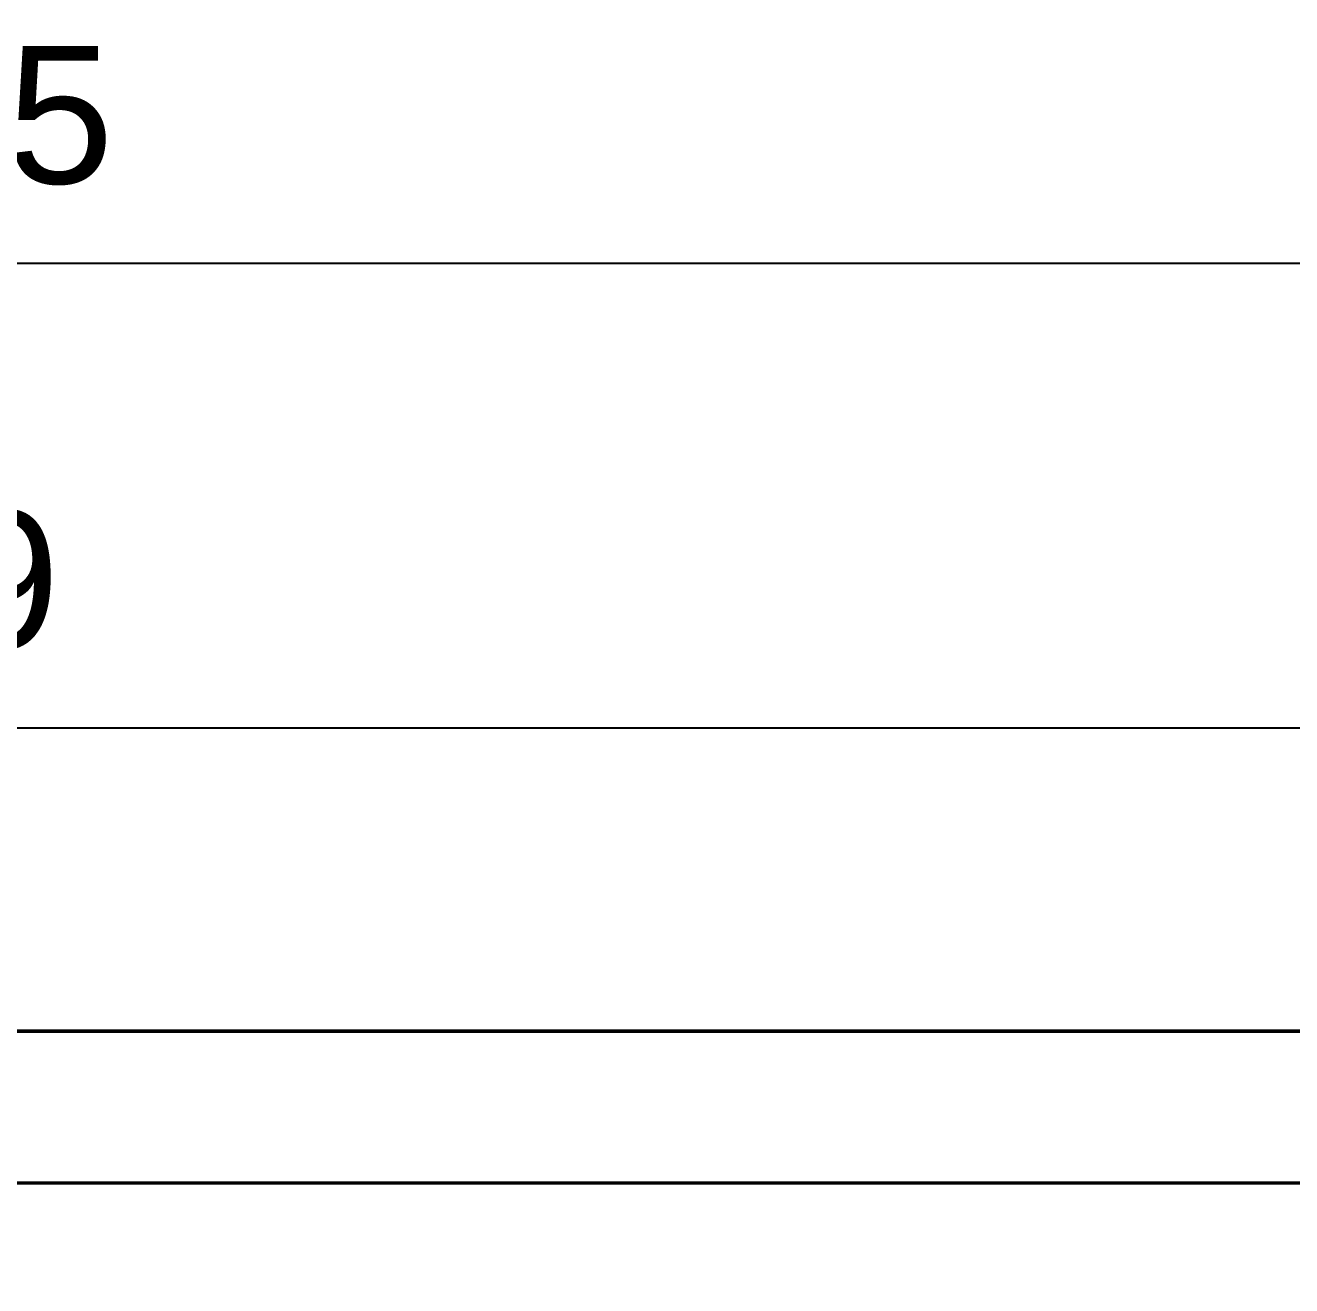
# Model space of a CAD drawing. Header units: millimetres. Extents: x 37 to 395, y 164 to 266.
# Drawn here: x 324.62 to 347.62, y 236.23 to 259.12 of the extents above; entities that cross this region are included whole.
import ezdxf

# ---------------------------------------------------------------- set-up
doc = ezdxf.new("R2010")
doc.units = ezdxf.units.MM
doc.header["$LTSCALE"] = 0.75
doc.layers.add('Visible', color=7, linetype='Continuous', lineweight=50)
doc.layers.add('尺寸标注', color=3, linetype='Continuous', lineweight=25)
doc.styles.get("Standard").update_dxf_attribs({"font": 'arial.ttf'})
doc.dimstyles.new('Dim-ISO-25', dxfattribs={"dimtxt": 3.5, "dimasz": 3.5, "dimexe": 2.1, "dimexo": 2.1, "dimgap": 1.4, "dimtad": 1, "dimzin": 12, "dimdsep": 46, "dimtxsty": 'Standard', "dimcen": 0, "dimazin": 3, "dimtp": 0.1, "dimtm": 0.1, "dimtfac": 0.714286, "dimtmove": 0, "dimatfit": 3, "dimfxl": 1, "dimtzin": 12, "dimarcsym": 0})

# ---------------------------------------------------------------- blocks, each defined once
blk = doc.blocks.new('*D14')
at = {"layer": 'Defpoints', "color": 0, "transparency": 16777216}
for p in [(358.791, 246.361), (284.911, 233.345), (358.791, 233.288)]:
    blk.add_point(p, dxfattribs=at)
at = {"layer": '尺寸标注', "color": 0, "lineweight": -2, "transparency": 16777216}
for p, q in [((284.911, 235.445), (284.911, 248.461)), ((358.791, 235.388), (358.791, 248.461)), ((288.411, 246.361), (355.291, 246.361))]:
    blk.add_line(p, q, dxfattribs=at)
at = {"layer": '尺寸标注', "color": 0, "transparency": 16777216}
for points in [[(288.411, 246.945), (288.411, 245.778), (284.911, 246.361)], [(355.291, 246.945), (355.291, 245.778), (358.791, 246.361)]]:
    blk.add_solid(points, dxfattribs=at)
at = {"layer": '尺寸标注', "color": 0, "transparency": 16777216, "insert": (321.851, 249.039), "char_height": 2.5, "attachment_point": 5}
blk.add_mtext('73.9', dxfattribs=at)
blk = doc.blocks.new('*D15')
at = {"layer": 'Defpoints', "color": 0, "transparency": 16777216}
for p in [(363.584, 254.801), (280.137, 236.595), (363.584, 236.595)]:
    blk.add_point(p, dxfattribs=at)
at = {"layer": '尺寸标注', "color": 0, "lineweight": -2, "transparency": 16777216}
for p, q in [((280.137, 238.695), (280.137, 256.901)), ((363.584, 238.695), (363.584, 256.901)), ((283.637, 254.801), (360.084, 254.801))]:
    blk.add_line(p, q, dxfattribs=at)
at = {"layer": '尺寸标注', "color": 0, "transparency": 16777216}
for points in [[(283.637, 255.384), (283.637, 254.217), (280.137, 254.801)], [(360.084, 255.384), (360.084, 254.217), (363.584, 254.801)]]:
    blk.add_solid(points, dxfattribs=at)
at = {"layer": '尺寸标注', "color": 0, "transparency": 16777216, "insert": (321.86, 257.478), "char_height": 2.5, "attachment_point": 5}
blk.add_mtext('83.45', dxfattribs=at)

msp = doc.modelspace()

# ---------------------------------------------------------------- linework, layer by layer
at = {"layer": 'Visible'}
for p, q in [((284.16, 240.848), (364.6, 240.859)), ((362.084, 238.102), (281.644, 238.095))]:
    msp.add_line(p, q, dxfattribs=at)

# ---------------------------------------------------------------- dimensions: what is measured, and where the dimension line sits
at = {"layer": '尺寸标注'}
dim = msp.add_linear_dim(base=(363.584, 254.801), p1=(280.137, 236.595), p2=(363.584, 236.595), dimstyle='Dim-ISO-25', override={"dimtxt": 2.5, "dimtoh": 1}, dxfattribs=at)
dim.commit()
dim.dimension.update_dxf_attribs({"geometry": '*D15', "text_midpoint": (321.86, 257.478)})
dim = msp.add_linear_dim(base=(358.791, 246.361), p1=(284.911, 233.345), p2=(358.791, 233.288), text='73.9', dimstyle='Dim-ISO-25', override={"dimtxt": 2.5, "dimtoh": 1}, dxfattribs=at)
dim.commit()
dim.dimension.update_dxf_attribs({"geometry": '*D14', "text_midpoint": (321.851, 249.039)})

doc.saveas('drawing.dxf')
